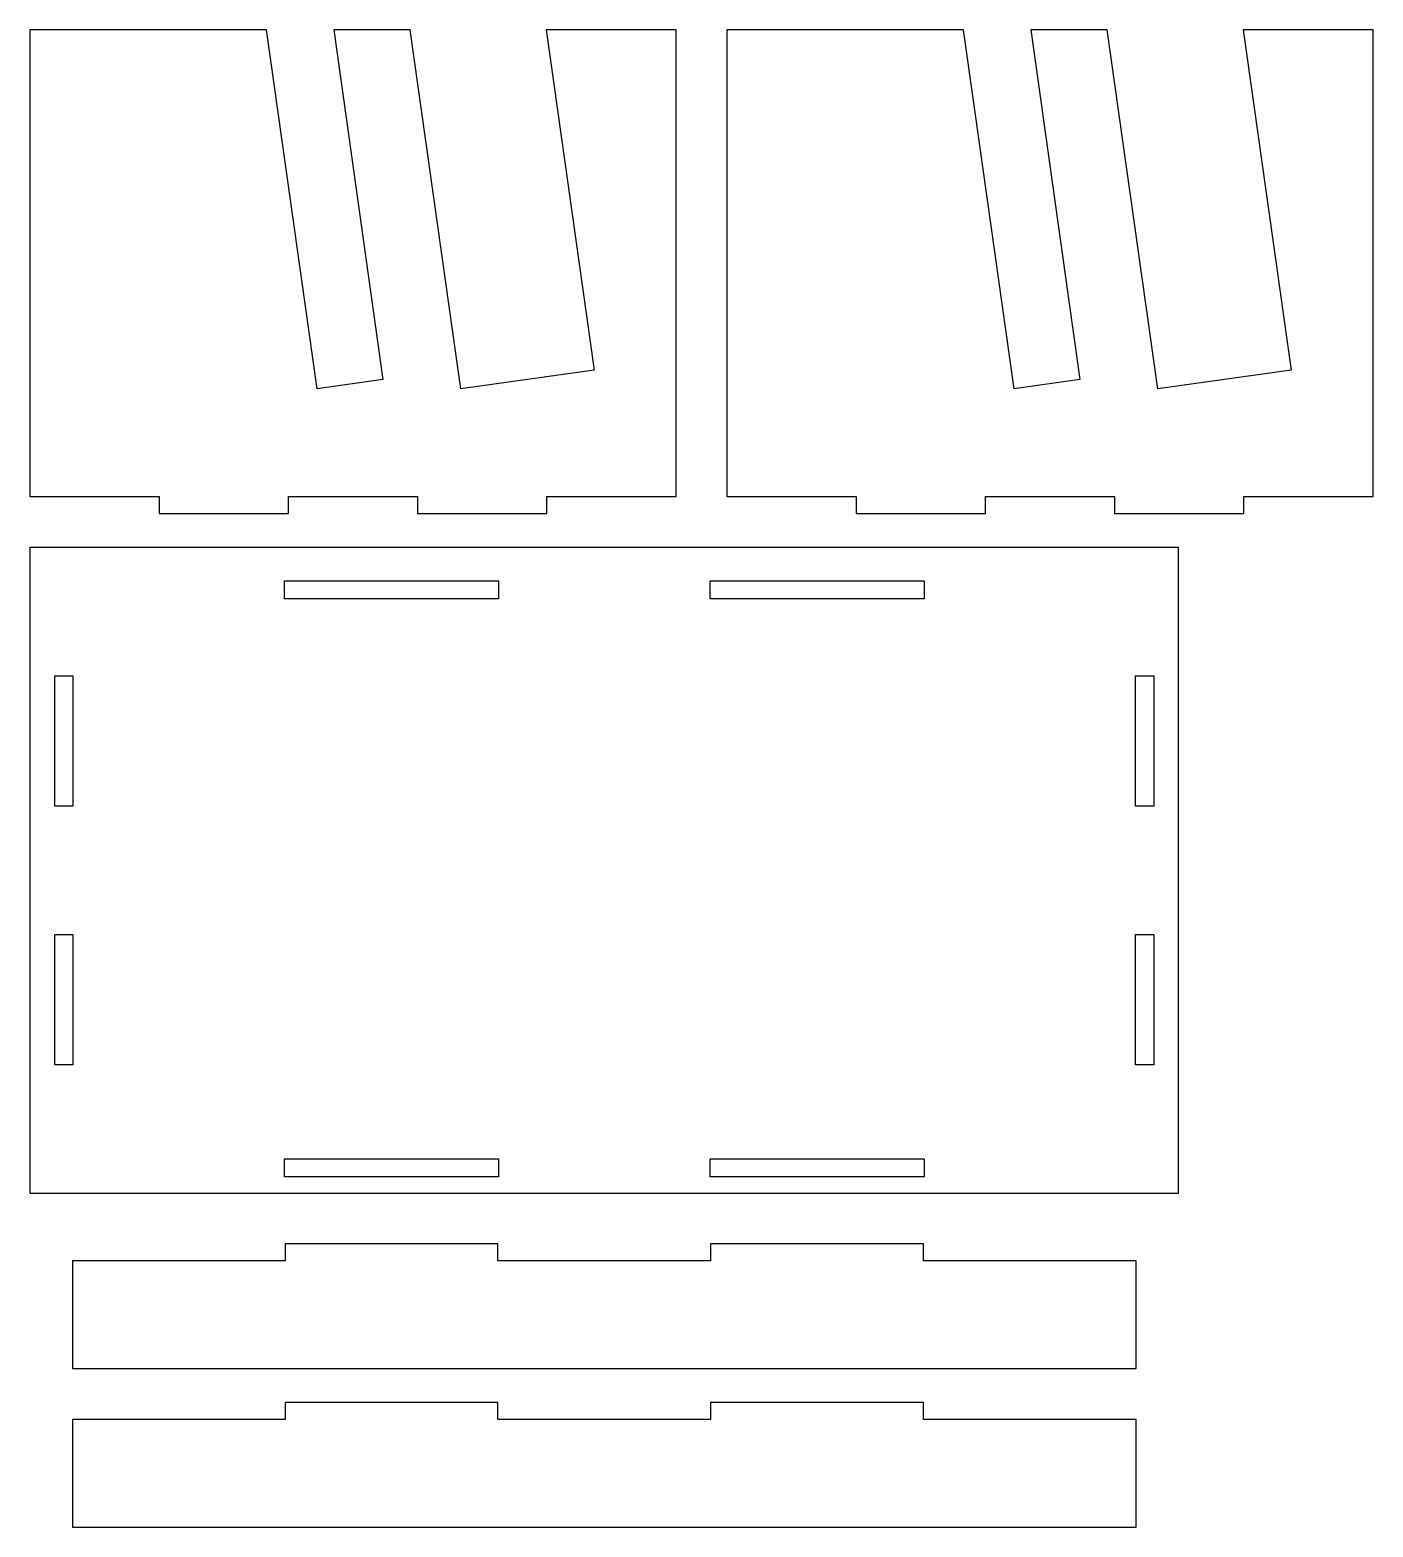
# Model space of a CAD drawing. Header units: metres. Extents: x 0 to 238, y -182 to 83.
import ezdxf

# ---------------------------------------------------------------- set-up
doc = ezdxf.new("R2010")
doc.units = ezdxf.units.M

msp = doc.modelspace()

# ---------------------------------------------------------------- linework, layer by layer
for p, q in [((41.8544, 82.55), (0, 82.55)), ((0, 82.55), (0, 0)), ((50.8, 19.05), (41.8544, 82.55)), ((67.2544, 82.55), (53.7308, 82.55)), ((53.7308, 82.55), (62.4452, 20.6905)), ((76.2, 19.05), (67.2544, 82.55)), ((114.3, 82.55), (91.3149, 82.55)), ((91.3149, 82.55), (99.7922, 22.3736)), ((114.3, 0), (114.3, 82.55)), ((165.154, 82.55), (123.3, 82.55)), ((123.3, 82.55), (123.3, 0)), ((174.1, 19.05), (165.154, 82.55)), ((190.554, 82.55), (177.031, 82.55)), ((177.031, 82.55), (185.745, 20.6905)), ((199.5, 19.05), (190.554, 82.55)), ((237.6, 82.55), (214.615, 82.55)), ((214.615, 82.55), (223.092, 22.3736)), ((237.6, 0), (237.6, 82.55)), ((99.7922, 22.3736), (76.2, 19.05)), ((223.092, 22.3736), (199.5, 19.05)), ((62.4452, 20.6905), (50.8, 19.05)), ((185.745, 20.6905), (174.1, 19.05)), ((0, 0), (22.86, 0)), ((22.86, 0), (22.86, -3)), ((45.72, 0), (68.58, 0)), ((45.72, -3), (45.72, 0)), ((68.58, 0), (68.58, -3)), ((91.44, -3), (91.44, 0)), ((91.44, 0), (114.3, 0)), ((123.3, 0), (146.16, 0)), ((146.16, 0), (146.16, -3)), ((169.02, 0), (191.88, 0)), ((169.02, -3), (169.02, 0)), ((191.88, 0), (191.88, -3)), ((214.74, -3), (214.74, 0)), ((214.74, 0), (237.6, 0)), ((22.86, -3), (45.72, -3)), ((68.58, -3), (91.44, -3)), ((146.16, -3), (169.02, -3)), ((191.88, -3), (214.74, -3)), ((203.2, -9), (0, -9)), ((0, -9), (0, -123.3)), ((203.2, -123.3), (203.2, -9)), ((45.0384, -18.1016), (45.0384, -14.8984)), ((45.0384, -14.8984), (82.8816, -14.8984)), ((82.8816, -14.8984), (82.8816, -18.1016)), ((120.318, -18.1016), (120.318, -14.8984)), ((120.318, -14.8984), (158.162, -14.8984)), ((158.162, -14.8984), (158.162, -18.1016)), ((82.8816, -18.1016), (45.0384, -18.1016)), ((158.162, -18.1016), (120.318, -18.1016)), ((4.39839, -54.8216), (4.39839, -31.7584)), ((4.39839, -31.7584), (7.60159, -31.7584)), ((7.60159, -31.7584), (7.60159, -54.8216)), ((195.598, -54.8216), (195.598, -31.7584)), ((195.598, -31.7584), (198.802, -31.7584)), ((198.802, -31.7584), (198.802, -54.8216)), ((7.60159, -54.8216), (4.39839, -54.8216)), ((198.802, -54.8216), (195.598, -54.8216)), ((4.39839, -100.542), (4.39839, -77.4784)), ((4.39839, -77.4784), (7.60159, -77.4784)), ((7.60159, -77.4784), (7.60159, -100.542)), ((195.598, -100.542), (195.598, -77.4784)), ((195.598, -77.4784), (198.802, -77.4784)), ((198.802, -77.4784), (198.802, -100.542)), ((7.60159, -100.542), (4.39839, -100.542)), ((198.802, -100.542), (195.598, -100.542)), ((45.0384, -120.402), (45.0384, -117.198)), ((45.0384, -117.198), (82.8816, -117.198)), ((82.8816, -117.198), (82.8816, -120.402)), ((120.318, -120.402), (120.318, -117.198)), ((120.318, -117.198), (158.162, -117.198)), ((158.162, -117.198), (158.162, -120.402)), ((82.8816, -120.402), (45.0384, -120.402)), ((158.162, -120.402), (120.318, -120.402)), ((0, -123.3), (203.2, -123.3)), ((82.78, -132.25), (45.14, -132.25)), ((45.14, -132.25), (45.14, -135.25)), ((82.78, -135.25), (82.78, -132.25)), ((158.06, -132.25), (120.42, -132.25)), ((120.42, -132.25), (120.42, -135.25)), ((158.06, -135.25), (158.06, -132.25)), ((45.14, -135.25), (7.5, -135.25)), ((7.5, -135.25), (7.5, -154.3)), ((120.42, -135.25), (82.78, -135.25)), ((195.7, -135.25), (158.06, -135.25)), ((195.7, -154.3), (195.7, -135.25)), ((7.5, -154.3), (195.7, -154.3)), ((82.78, -160.3), (45.14, -160.3)), ((45.14, -160.3), (45.14, -163.3)), ((82.78, -163.3), (82.78, -160.3)), ((158.06, -160.3), (120.42, -160.3)), ((120.42, -160.3), (120.42, -163.3)), ((158.06, -163.3), (158.06, -160.3)), ((45.14, -163.3), (7.5, -163.3)), ((7.5, -163.3), (7.5, -182.35)), ((120.42, -163.3), (82.78, -163.3)), ((195.7, -163.3), (158.06, -163.3)), ((195.7, -182.35), (195.7, -163.3)), ((7.5, -182.35), (195.7, -182.35))]:
    msp.add_line(p, q)

doc.saveas('drawing.dxf')
